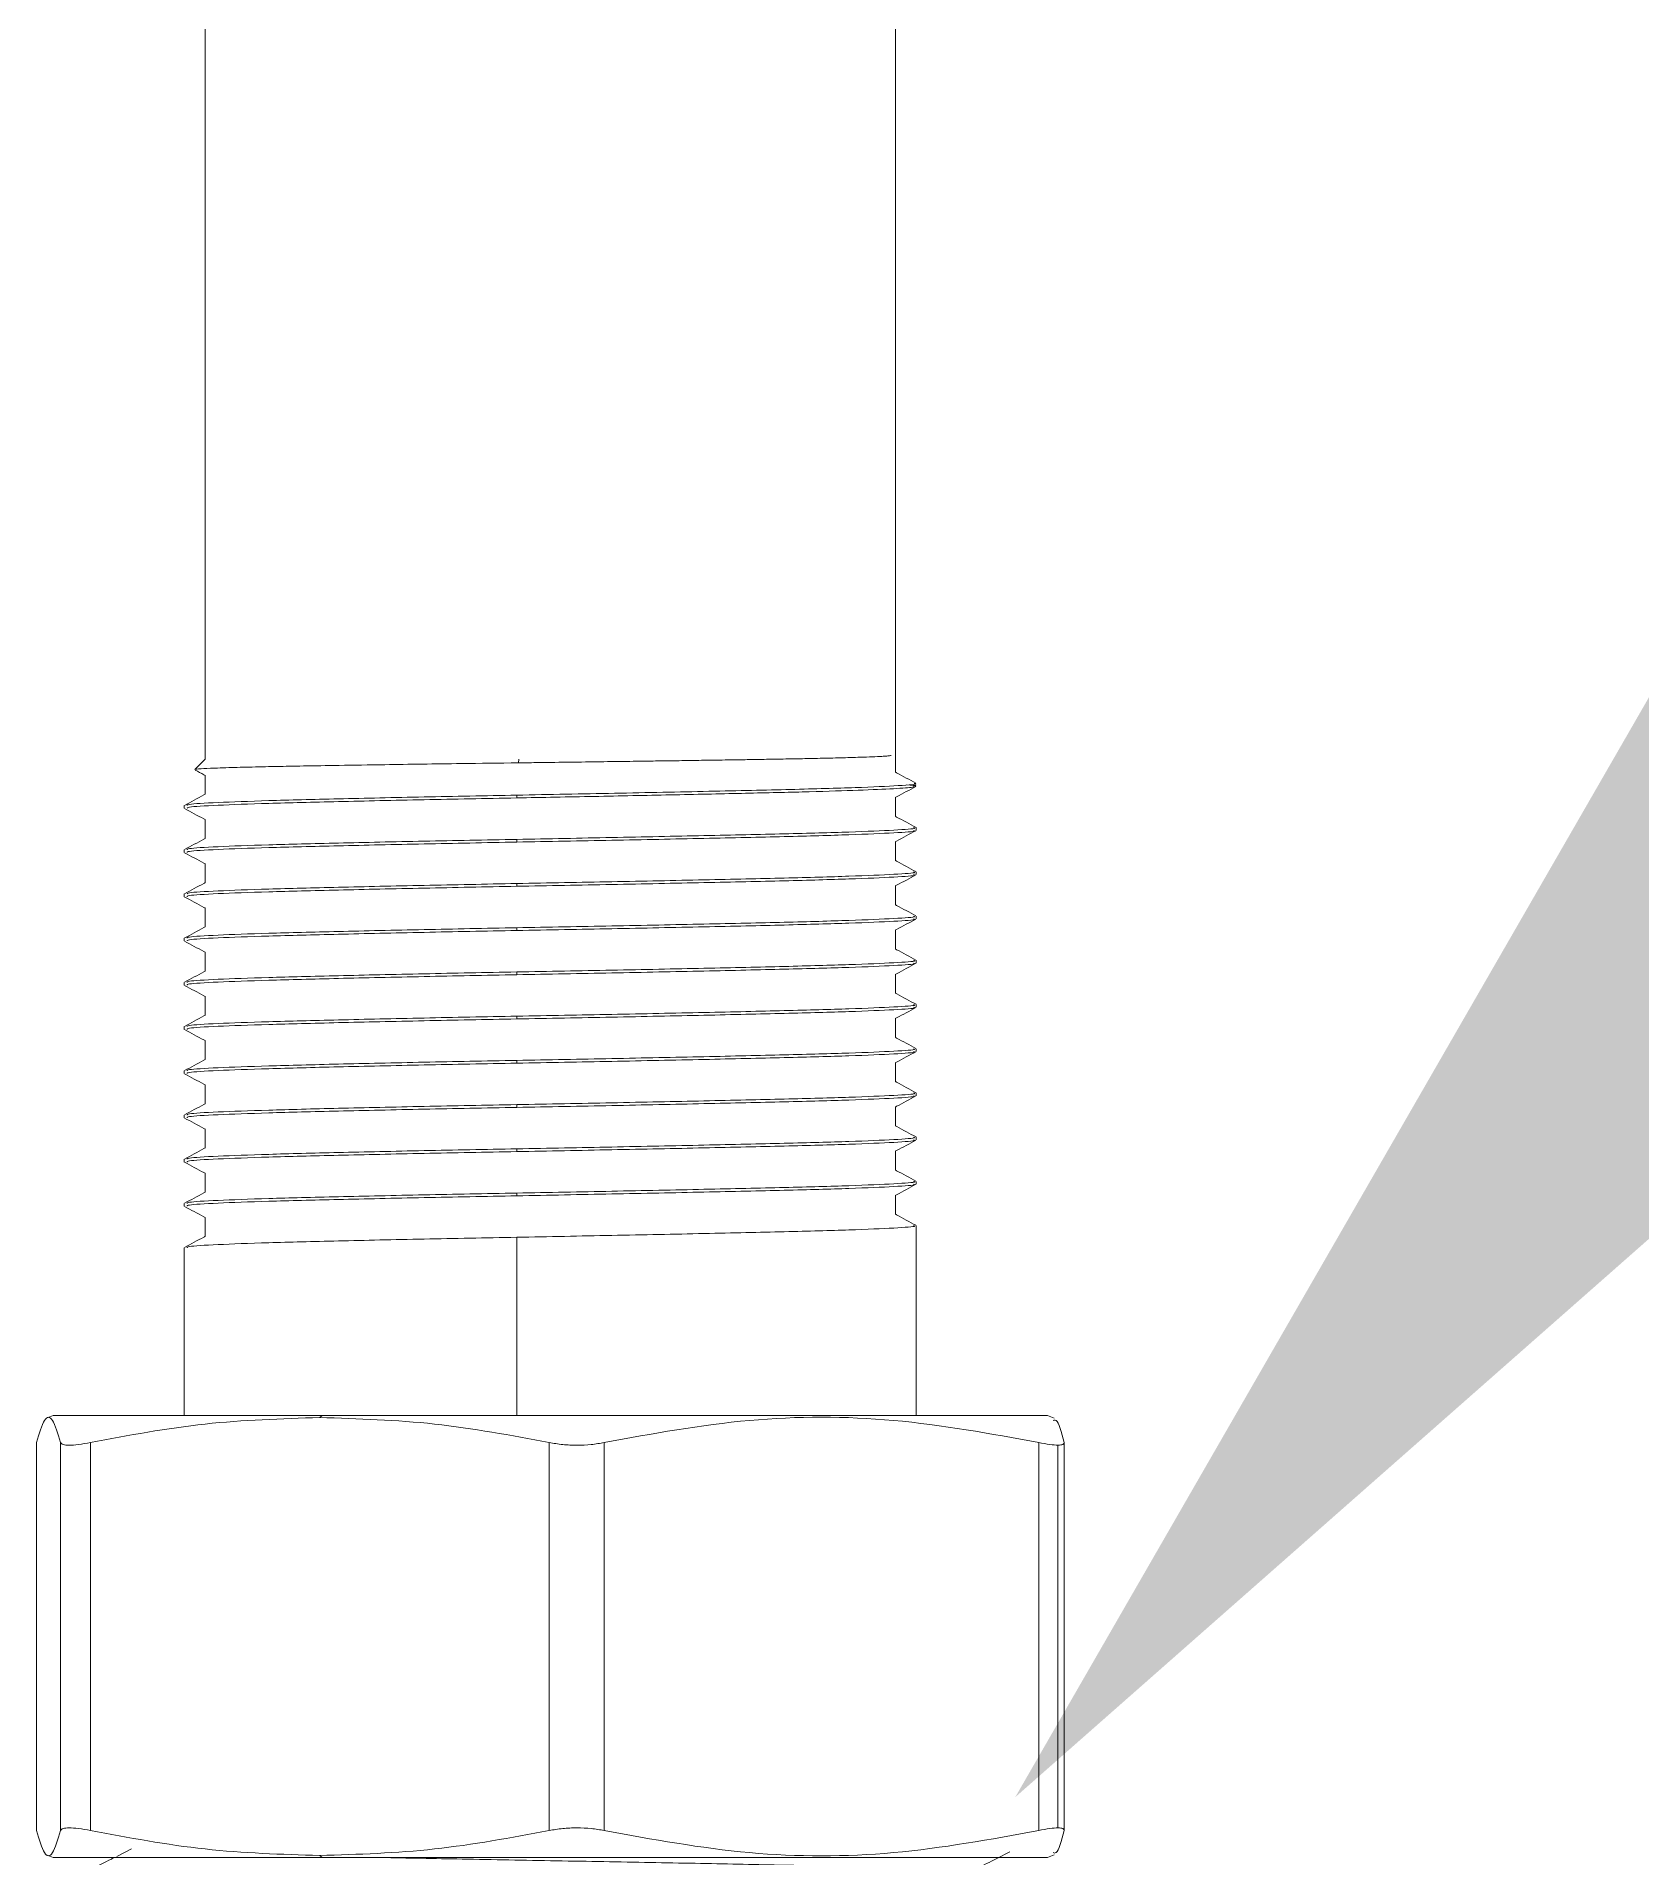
# Model space of a CAD drawing. Header units: centimetres. Extents: x -13594 to 4017, y -3206 to 1780.
# Drawn here: x -10169.1 to -10122.6, y 324.7 to 377.3 of the extents above; entities that cross this region are included whole.
import ezdxf
from ezdxf import colors
from ezdxf.entities.mleader import LeaderData, LeaderLine
from ezdxf.math import Vec2, Vec3

# ---------------------------------------------------------------- set-up
doc = ezdxf.new("R2010")
doc.units = ezdxf.units.CM
doc.layers.add('num of plumbing', color=250, linetype='Continuous')

msp = doc.modelspace()

# ---------------------------------------------------------------- linework, layer by layer
at = {"color": 7, "linetype": 'Continuous', "lineweight": 5}
for p, q in [((-10144.211, 356.049), (-10144.211, 419.652)), ((-10164.179, 417.238), (-10164.179, 356.429)), ((-10164.179, 356.429), (-10164.478, 356.13)), ((-10155.108, 356.429), (-10155.118, 356.324)), ((-10164.179, 355.967), (-10164.179, 355.414)), ((-10155.163, 355.311), (-10155.163, 355.391)), ((-10164.778, 355.09), (-10164.778, 355.01)), ((-10144.211, 354.771), (-10144.211, 355.324)), ((-10164.179, 354.689), (-10164.179, 354.136)), ((-10143.612, 354.371), (-10143.612, 354.451)), ((-10164.778, 353.812), (-10164.778, 353.732)), ((-10155.163, 354.033), (-10155.163, 354.113)), ((-10144.211, 353.493), (-10144.211, 354.046)), ((-10164.179, 353.411), (-10164.179, 352.858)), ((-10155.163, 352.755), (-10155.163, 352.835)), ((-10144.211, 352.215), (-10144.211, 352.768)), ((-10143.612, 353.093), (-10143.612, 353.173)), ((-10164.778, 352.534), (-10164.778, 352.454)), ((-10164.179, 352.133), (-10164.179, 351.58)), ((-10143.612, 351.815), (-10143.612, 351.895)), ((-10164.778, 351.256), (-10164.778, 351.176)), ((-10155.163, 351.477), (-10155.163, 351.557)), ((-10144.211, 350.938), (-10144.211, 351.49)), ((-10164.179, 350.855), (-10164.179, 350.302)), ((-10143.612, 350.537), (-10143.612, 350.617)), ((-10155.163, 350.199), (-10155.163, 350.279)), ((-10144.211, 349.66), (-10144.211, 350.212)), ((-10164.778, 349.978), (-10164.778, 349.898)), ((-10164.179, 349.577), (-10164.179, 349.024)), ((-10143.612, 349.259), (-10143.612, 349.339)), ((-10164.778, 348.7), (-10164.778, 348.62)), ((-10155.163, 348.921), (-10155.163, 349.001)), ((-10144.211, 348.382), (-10144.211, 348.934)), ((-10164.179, 348.299), (-10164.179, 347.746)), ((-10143.612, 347.981), (-10143.612, 348.061)), ((-10155.163, 347.643), (-10155.163, 347.723)), ((-10144.211, 347.104), (-10144.211, 347.656)), ((-10164.778, 347.422), (-10164.778, 347.342)), ((-10164.179, 347.021), (-10164.179, 346.469)), ((-10155.163, 346.365), (-10155.163, 346.445)), ((-10144.211, 345.826), (-10144.211, 346.378)), ((-10143.612, 346.703), (-10143.612, 346.783)), ((-10164.778, 346.144), (-10164.778, 346.064)), ((-10164.179, 345.743), (-10164.179, 345.191)), ((-10143.612, 345.425), (-10143.612, 345.505)), ((-10164.778, 344.866), (-10164.778, 344.786)), ((-10155.163, 345.088), (-10155.163, 345.167)), ((-10144.211, 344.548), (-10144.211, 345.1)), ((-10164.179, 344.465), (-10164.179, 343.913)), ((-10155.163, 343.81), (-10155.163, 343.889)), ((-10144.211, 343.27), (-10144.211, 343.823)), ((-10143.612, 344.147), (-10143.612, 344.227)), ((-10164.778, 343.588), (-10164.778, 343.509)), ((-10164.179, 343.187), (-10164.179, 342.635)), ((-10143.612, 337.46), (-10143.612, 342.949)), ((-10164.778, 342.31), (-10164.778, 337.46)), ((-10155.163, 337.46), (-10155.163, 342.612)), ((-10168.572, 337.46), (-10168.763, 337.383)), ((-10160.792, 337.46), (-10168.572, 337.46)), ((-10160.792, 337.46), (-10160.861, 337.4)), ((-10139.818, 337.46), (-10160.792, 337.46)), ((-10139.626, 337.383), (-10139.818, 337.46)), ((-10169.056, 336.68), (-10169.056, 325.46)), ((-10169.054, 325.462), (-10169.054, 336.678)), ((-10168.355, 325.462), (-10168.355, 336.678)), ((-10167.492, 325.462), (-10167.492, 336.678)), ((-10154.229, 325.462), (-10154.229, 336.678)), ((-10152.633, 325.462), (-10152.633, 336.678)), ((-10140.069, 325.462), (-10140.069, 336.678)), ((-10139.512, 325.54), (-10139.512, 336.6)), ((-10139.334, 325.46), (-10139.334, 336.68)), ((-10166.302, 324.93), (-10166.732, 324.715)), ((-10168.763, 324.757), (-10168.572, 324.681)), ((-10160.792, 324.681), (-10168.572, 324.681)), ((-10160.792, 324.681), (-10160.861, 324.74)), ((-10139.818, 324.681), (-10160.792, 324.681)), ((-10139.818, 324.681), (-10139.626, 324.757))]:
    msp.add_line(p, q, dxfattribs=at)
for points, knots in [([(-10144.334, 356.539), (-10144.339, 356.537), (-10144.351, 356.532), (-10144.429, 356.523), (-10144.557, 356.514), (-10144.753, 356.504), (-10145.067, 356.491), (-10145.544, 356.476), (-10146.135, 356.461), (-10146.726, 356.448), (-10147.317, 356.437), (-10147.897, 356.427), (-10148.455, 356.417), (-10148.92, 356.41), (-10149.292, 356.405), (-10149.698, 356.399), (-10150.171, 356.391), (-10150.732, 356.383), (-10151.27, 356.376), (-10152.178, 356.363), (-10153.223, 356.349), (-10154.284, 356.335), (-10154.822, 356.328), (-10155.061, 356.325), (-10155.118, 356.324)], [0, 0, 0, 0, 0.031404, 0.075399, 0.119436, 0.160268, 0.218909, 0.295414, 0.364217, 0.422936, 0.471528, 0.523778, 0.56719, 0.601737, 0.627399, 0.647767, 0.687623, 0.725125, 0.760264, 0.793036, 0.900228, 0.955627, 0.989458, 1, 1, 1, 1]), ([(-10155.118, 356.324), (-10155.672, 356.317), (-10157.009, 356.3), (-10158.768, 356.275), (-10160.266, 356.251), (-10161.3, 356.234), (-10162.099, 356.219), (-10162.802, 356.205), (-10163.482, 356.187), (-10164.052, 356.167), (-10164.376, 356.147), (-10164.496, 356.134), (-10164.477, 356.128), (-10164.476, 356.128)], [0, 0, 0, 0, 0.111036, 0.268117, 0.371465, 0.46091, 0.536366, 0.604438, 0.693834, 0.804645, 0.905471, 0.995306, 1, 1, 1, 1]), ([(-10164.464, 356.116), (-10164.379, 356.07), (-10164.284, 356.019), (-10164.189, 355.968), (-10164.179, 355.963)], [0, 0, 0, 0, 0.890925, 1, 1, 1, 1]), ([(-10143.619, 355.736), (-10143.806, 355.836), (-10144.003, 355.941), (-10144.2, 356.047), (-10144.211, 356.053)], [0, 0, 0, 0, 0.945266, 1, 1, 1, 1]), ([(-10164.172, 355.418), (-10164.185, 355.41), (-10164.385, 355.303), (-10164.585, 355.196), (-10164.771, 355.096)], [0, 0, 0, 0, 0.066663, 1, 1, 1, 1]), ([(-10155.163, 355.391), (-10156.071, 355.374), (-10157.903, 355.339), (-10160.371, 355.283), (-10162.429, 355.231), (-10163.898, 355.179), (-10164.707, 355.13), (-10164.699, 355.101), (-10164.696, 355.09)], [0, 0, 0, 0, 0.17596, 0.354976, 0.530936, 0.706896, 0.885913, 1, 1, 1, 1]), ([(-10143.668, 355.729), (-10143.65, 355.725), (-10143.534, 355.704), (-10144.058, 355.666), (-10145.254, 355.609), (-10147.167, 355.555), (-10149.564, 355.502), (-10152.305, 355.444), (-10154.216, 355.409), (-10155.163, 355.391)], [0, 0, 0, 0, 0.0286511, 0.1889959, 0.352787, 0.5143525, 0.6750469, 0.8388796, 1, 1, 1, 1]), ([(-10143.672, 355.642), (-10143.685, 355.633), (-10143.721, 355.61), (-10144.315, 355.572), (-10145.372, 355.527), (-10146.844, 355.483), (-10148.637, 355.443), (-10150.689, 355.398), (-10152.909, 355.353), (-10154.416, 355.325), (-10155.163, 355.311)], [0, 0, 0, 0, 0.082616, 0.213681, 0.346183, 0.477092, 0.606035, 0.737878, 0.870202, 1, 1, 1, 1]), ([(-10144.217, 355.32), (-10144.204, 355.328), (-10144.004, 355.435), (-10143.805, 355.542), (-10143.618, 355.642)], [0, 0, 0, 0, 0.066663, 1, 1, 1, 1]), ([(-10143.885, 355.692), (-10143.746, 355.68), (-10143.574, 355.665), (-10143.636, 355.651), (-10143.649, 355.649)], [0, 0, 0, 0, 0.804341, 1, 1, 1, 1]), ([(-10164.771, 355.003), (-10164.585, 354.903), (-10164.387, 354.797), (-10164.19, 354.691), (-10164.179, 354.685)], [0, 0, 0, 0, 0.943814, 1, 1, 1, 1]), ([(-10155.163, 355.311), (-10156.071, 355.294), (-10157.903, 355.259), (-10160.371, 355.203), (-10162.429, 355.151), (-10163.898, 355.099), (-10164.707, 355.05), (-10164.699, 355.021), (-10164.696, 355.01)], [0, 0, 0, 0, 0.17596, 0.354976, 0.530936, 0.706896, 0.885913, 1, 1, 1, 1]), ([(-10143.694, 354.451), (-10143.672, 354.445), (-10143.587, 354.421), (-10144.182, 354.38), (-10145.444, 354.325), (-10147.353, 354.273), (-10149.711, 354.221), (-10152.385, 354.165), (-10154.242, 354.13), (-10155.163, 354.113)], [0, 0, 0, 0, 0.055059, 0.211643, 0.370946, 0.52753, 0.684113, 0.843417, 1, 1, 1, 1]), ([(-10143.694, 354.371), (-10143.672, 354.365), (-10143.587, 354.341), (-10144.182, 354.301), (-10145.444, 354.245), (-10147.353, 354.193), (-10149.711, 354.141), (-10152.385, 354.085), (-10154.242, 354.05), (-10155.163, 354.033)], [0, 0, 0, 0, 0.055059, 0.211643, 0.370946, 0.52753, 0.684113, 0.843417, 1, 1, 1, 1]), ([(-10144.22, 354.041), (-10144.207, 354.048), (-10144.007, 354.155), (-10143.807, 354.263), (-10143.621, 354.363)], [0, 0, 0, 0, 0.066663, 1, 1, 1, 1]), ([(-10143.617, 354.457), (-10143.804, 354.557), (-10144.002, 354.663), (-10144.2, 354.769), (-10144.211, 354.775)], [0, 0, 0, 0, 0.942814, 1, 1, 1, 1]), ([(-10164.171, 354.14), (-10164.184, 354.133), (-10164.384, 354.026), (-10164.584, 353.919), (-10164.771, 353.819)], [0, 0, 0, 0, 0.066663, 1, 1, 1, 1]), ([(-10155.163, 354.113), (-10156.071, 354.096), (-10157.903, 354.061), (-10160.371, 354.005), (-10162.429, 353.953), (-10163.898, 353.901), (-10164.707, 353.852), (-10164.699, 353.823), (-10164.696, 353.812)], [0, 0, 0, 0, 0.17596, 0.354976, 0.530936, 0.706896, 0.885913, 1, 1, 1, 1]), ([(-10155.163, 354.033), (-10156.071, 354.016), (-10157.903, 353.981), (-10160.371, 353.925), (-10162.429, 353.873), (-10163.898, 353.821), (-10164.707, 353.772), (-10164.699, 353.743), (-10164.696, 353.732)], [0, 0, 0, 0, 0.17596, 0.354976, 0.530936, 0.706896, 0.885913, 1, 1, 1, 1]), ([(-10164.77, 353.724), (-10164.584, 353.624), (-10164.387, 353.518), (-10164.189, 353.413), (-10164.179, 353.407)], [0, 0, 0, 0, 0.945638, 1, 1, 1, 1]), ([(-10143.618, 353.179), (-10143.804, 353.279), (-10144.002, 353.385), (-10144.2, 353.491), (-10144.211, 353.497)], [0, 0, 0, 0, 0.942875, 1, 1, 1, 1]), ([(-10164.172, 352.862), (-10164.186, 352.854), (-10164.385, 352.747), (-10164.585, 352.64), (-10164.772, 352.54)], [0, 0, 0, 0, 0.066663, 1, 1, 1, 1]), ([(-10155.163, 352.835), (-10156.071, 352.818), (-10157.903, 352.783), (-10160.371, 352.727), (-10162.429, 352.675), (-10163.898, 352.623), (-10164.707, 352.574), (-10164.699, 352.545), (-10164.696, 352.534)], [0, 0, 0, 0, 0.17596, 0.354976, 0.530936, 0.706896, 0.885913, 1, 1, 1, 1]), ([(-10155.163, 352.755), (-10156.071, 352.738), (-10157.903, 352.703), (-10160.371, 352.647), (-10162.429, 352.595), (-10163.898, 352.543), (-10164.707, 352.494), (-10164.699, 352.465), (-10164.696, 352.454)], [0, 0, 0, 0, 0.17596, 0.354976, 0.530936, 0.706896, 0.885913, 1, 1, 1, 1]), ([(-10143.694, 353.173), (-10143.672, 353.167), (-10143.587, 353.143), (-10144.182, 353.103), (-10145.444, 353.047), (-10147.353, 352.995), (-10149.711, 352.943), (-10152.385, 352.887), (-10154.242, 352.852), (-10155.163, 352.835)], [0, 0, 0, 0, 0.055059, 0.211643, 0.370946, 0.52753, 0.684113, 0.843417, 1, 1, 1, 1]), ([(-10143.694, 353.093), (-10143.672, 353.087), (-10143.587, 353.063), (-10144.182, 353.023), (-10145.444, 352.967), (-10147.353, 352.915), (-10149.711, 352.863), (-10152.385, 352.807), (-10154.242, 352.772), (-10155.163, 352.755)], [0, 0, 0, 0, 0.055059, 0.211643, 0.370946, 0.52753, 0.684113, 0.843417, 1, 1, 1, 1]), ([(-10144.217, 352.765), (-10144.204, 352.772), (-10144.004, 352.879), (-10143.804, 352.986), (-10143.618, 353.086)], [0, 0, 0, 0, 0.066663, 1, 1, 1, 1]), ([(-10164.771, 352.446), (-10164.584, 352.346), (-10164.387, 352.241), (-10164.189, 352.135), (-10164.179, 352.129)], [0, 0, 0, 0, 0.945107, 1, 1, 1, 1]), ([(-10143.619, 351.902), (-10143.805, 352.002), (-10144.003, 352.108), (-10144.2, 352.213), (-10144.211, 352.219)], [0, 0, 0, 0, 0.9450754, 1, 1, 1, 1]), ([(-10143.694, 351.895), (-10143.672, 351.889), (-10143.587, 351.865), (-10144.182, 351.825), (-10145.444, 351.769), (-10147.353, 351.717), (-10149.711, 351.665), (-10152.385, 351.609), (-10154.242, 351.574), (-10155.163, 351.557)], [0, 0, 0, 0, 0.055059, 0.211643, 0.370946, 0.52753, 0.684113, 0.843417, 1, 1, 1, 1]), ([(-10143.694, 351.815), (-10143.672, 351.809), (-10143.587, 351.785), (-10144.182, 351.745), (-10145.444, 351.689), (-10147.353, 351.637), (-10149.711, 351.585), (-10152.385, 351.529), (-10154.242, 351.494), (-10155.163, 351.477)], [0, 0, 0, 0, 0.055059, 0.211643, 0.370946, 0.52753, 0.684113, 0.843417, 1, 1, 1, 1]), ([(-10144.22, 351.485), (-10144.207, 351.492), (-10144.007, 351.6), (-10143.807, 351.707), (-10143.621, 351.807)], [0, 0, 0, 0, 0.066663, 1, 1, 1, 1]), ([(-10164.173, 351.583), (-10164.186, 351.576), (-10164.386, 351.469), (-10164.586, 351.362), (-10164.772, 351.262)], [0, 0, 0, 0, 0.0666631, 1, 1, 1, 1]), ([(-10164.771, 351.169), (-10164.585, 351.069), (-10164.387, 350.963), (-10164.19, 350.857), (-10164.179, 350.851)], [0, 0, 0, 0, 0.943897, 1, 1, 1, 1]), ([(-10155.163, 351.557), (-10156.071, 351.54), (-10157.903, 351.505), (-10160.371, 351.449), (-10162.429, 351.397), (-10163.898, 351.345), (-10164.707, 351.296), (-10164.699, 351.267), (-10164.696, 351.256)], [0, 0, 0, 0, 0.17596, 0.354976, 0.530936, 0.706896, 0.885913, 1, 1, 1, 1]), ([(-10155.163, 351.477), (-10156.071, 351.46), (-10157.903, 351.425), (-10160.371, 351.369), (-10162.429, 351.317), (-10163.898, 351.266), (-10164.707, 351.216), (-10164.699, 351.187), (-10164.696, 351.176)], [0, 0, 0, 0, 0.17596, 0.354976, 0.530936, 0.706896, 0.885913, 1, 1, 1, 1]), ([(-10143.694, 350.617), (-10143.672, 350.611), (-10143.587, 350.587), (-10144.182, 350.547), (-10145.444, 350.491), (-10147.353, 350.439), (-10149.711, 350.387), (-10152.385, 350.331), (-10154.242, 350.296), (-10155.163, 350.279)], [0, 0, 0, 0, 0.055059, 0.211643, 0.370946, 0.52753, 0.684113, 0.843417, 1, 1, 1, 1]), ([(-10143.618, 350.623), (-10143.805, 350.723), (-10144.002, 350.829), (-10144.2, 350.935), (-10144.211, 350.941)], [0, 0, 0, 0, 0.943837, 1, 1, 1, 1]), ([(-10164.171, 350.306), (-10164.185, 350.299), (-10164.384, 350.192), (-10164.584, 350.085), (-10164.771, 349.985)], [0, 0, 0, 0, 0.066663, 1, 1, 1, 1]), ([(-10155.163, 350.279), (-10156.071, 350.262), (-10157.903, 350.227), (-10160.371, 350.171), (-10162.429, 350.119), (-10163.898, 350.067), (-10164.707, 350.018), (-10164.699, 349.989), (-10164.696, 349.978)], [0, 0, 0, 0, 0.17596, 0.354976, 0.530936, 0.706896, 0.885913, 1, 1, 1, 1]), ([(-10155.163, 350.199), (-10156.071, 350.182), (-10157.903, 350.147), (-10160.371, 350.092), (-10162.429, 350.04), (-10163.898, 349.988), (-10164.707, 349.938), (-10164.699, 349.909), (-10164.696, 349.898)], [0, 0, 0, 0, 0.17596, 0.354976, 0.530936, 0.706896, 0.885913, 1, 1, 1, 1]), ([(-10143.694, 350.537), (-10143.672, 350.531), (-10143.587, 350.507), (-10144.182, 350.467), (-10145.444, 350.411), (-10147.353, 350.359), (-10149.711, 350.307), (-10152.385, 350.251), (-10154.242, 350.217), (-10155.163, 350.199)], [0, 0, 0, 0, 0.055059, 0.211643, 0.370946, 0.52753, 0.684113, 0.843417, 1, 1, 1, 1]), ([(-10144.218, 350.209), (-10144.204, 350.216), (-10144.004, 350.323), (-10143.805, 350.43), (-10143.618, 350.53)], [0, 0, 0, 0, 0.066663, 1, 1, 1, 1]), ([(-10164.769, 349.89), (-10164.583, 349.79), (-10164.386, 349.684), (-10164.189, 349.579), (-10164.179, 349.573)], [0, 0, 0, 0, 0.947429, 1, 1, 1, 1]), ([(-10143.617, 349.345), (-10143.803, 349.445), (-10144.001, 349.551), (-10144.199, 349.657), (-10144.211, 349.663)], [0, 0, 0, 0, 0.941931, 1, 1, 1, 1]), ([(-10164.172, 349.028), (-10164.185, 349.021), (-10164.385, 348.914), (-10164.585, 348.807), (-10164.771, 348.707)], [0, 0, 0, 0, 0.066663, 1, 1, 1, 1]), ([(-10143.694, 349.339), (-10143.672, 349.333), (-10143.587, 349.309), (-10144.182, 349.269), (-10145.444, 349.213), (-10147.353, 349.161), (-10149.711, 349.109), (-10152.385, 349.053), (-10154.242, 349.018), (-10155.163, 349.001)], [0, 0, 0, 0, 0.055059, 0.211643, 0.370946, 0.52753, 0.684113, 0.843417, 1, 1, 1, 1]), ([(-10143.694, 349.259), (-10143.672, 349.253), (-10143.587, 349.229), (-10144.182, 349.189), (-10145.444, 349.133), (-10147.353, 349.081), (-10149.711, 349.029), (-10152.385, 348.973), (-10154.242, 348.939), (-10155.163, 348.921)], [0, 0, 0, 0, 0.055059, 0.211643, 0.370946, 0.52753, 0.684113, 0.843417, 1, 1, 1, 1]), ([(-10144.219, 348.93), (-10144.206, 348.937), (-10144.006, 349.044), (-10143.806, 349.151), (-10143.62, 349.251)], [0, 0, 0, 0, 0.066663, 1, 1, 1, 1]), ([(-10164.772, 348.613), (-10164.585, 348.513), (-10164.388, 348.407), (-10164.19, 348.301), (-10164.179, 348.295)], [0, 0, 0, 0, 0.9431754, 1, 1, 1, 1]), ([(-10155.163, 349.001), (-10156.071, 348.984), (-10157.903, 348.949), (-10160.371, 348.893), (-10162.429, 348.841), (-10163.898, 348.79), (-10164.707, 348.74), (-10164.699, 348.711), (-10164.696, 348.7)], [0, 0, 0, 0, 0.17596, 0.354976, 0.530936, 0.706896, 0.885913, 1, 1, 1, 1]), ([(-10155.163, 348.921), (-10156.071, 348.904), (-10157.903, 348.869), (-10160.371, 348.814), (-10162.429, 348.762), (-10163.898, 348.71), (-10164.707, 348.66), (-10164.699, 348.631), (-10164.696, 348.62)], [0, 0, 0, 0, 0.17596, 0.354976, 0.530936, 0.706896, 0.885913, 1, 1, 1, 1]), ([(-10143.694, 348.061), (-10143.672, 348.055), (-10143.587, 348.031), (-10144.182, 347.991), (-10145.444, 347.935), (-10147.353, 347.883), (-10149.711, 347.831), (-10152.385, 347.775), (-10154.242, 347.741), (-10155.163, 347.723)], [0, 0, 0, 0, 0.055059, 0.211643, 0.370946, 0.52753, 0.684113, 0.843417, 1, 1, 1, 1]), ([(-10143.694, 347.981), (-10143.672, 347.975), (-10143.587, 347.952), (-10144.182, 347.911), (-10145.444, 347.855), (-10147.353, 347.803), (-10149.711, 347.751), (-10152.385, 347.695), (-10154.242, 347.661), (-10155.163, 347.643)], [0, 0, 0, 0, 0.055059, 0.211643, 0.370946, 0.52753, 0.684113, 0.843417, 1, 1, 1, 1]), ([(-10144.218, 347.652), (-10144.205, 347.66), (-10144.005, 347.767), (-10143.805, 347.874), (-10143.619, 347.974)], [0, 0, 0, 0, 0.066663, 1, 1, 1, 1]), ([(-10143.619, 348.068), (-10143.805, 348.168), (-10144.003, 348.274), (-10144.2, 348.38), (-10144.211, 348.385)], [0, 0, 0, 0, 0.945069, 1, 1, 1, 1]), ([(-10164.173, 347.749), (-10164.187, 347.742), (-10164.386, 347.635), (-10164.586, 347.528), (-10164.773, 347.428)], [0, 0, 0, 0, 0.066663, 1, 1, 1, 1]), ([(-10155.163, 347.723), (-10156.071, 347.706), (-10157.903, 347.671), (-10160.371, 347.616), (-10162.429, 347.564), (-10163.898, 347.512), (-10164.707, 347.462), (-10164.699, 347.433), (-10164.696, 347.422)], [0, 0, 0, 0, 0.17596, 0.354976, 0.530936, 0.706896, 0.885913, 1, 1, 1, 1]), ([(-10155.163, 347.643), (-10156.071, 347.626), (-10157.903, 347.591), (-10160.371, 347.536), (-10162.429, 347.484), (-10163.898, 347.432), (-10164.707, 347.382), (-10164.699, 347.354), (-10164.696, 347.342)], [0, 0, 0, 0, 0.17596, 0.354976, 0.530936, 0.706896, 0.885913, 1, 1, 1, 1]), ([(-10164.769, 347.334), (-10164.582, 347.234), (-10164.386, 347.128), (-10164.189, 347.023), (-10164.179, 347.017)], [0, 0, 0, 0, 0.947858, 1, 1, 1, 1]), ([(-10143.619, 346.79), (-10143.805, 346.89), (-10144.003, 346.996), (-10144.2, 347.102), (-10144.211, 347.107)], [0, 0, 0, 0, 0.944764, 1, 1, 1, 1]), ([(-10164.171, 346.472), (-10164.185, 346.465), (-10164.384, 346.358), (-10164.584, 346.251), (-10164.771, 346.151)], [0, 0, 0, 0, 0.066663, 1, 1, 1, 1]), ([(-10155.163, 346.445), (-10156.071, 346.428), (-10157.903, 346.393), (-10160.371, 346.338), (-10162.429, 346.286), (-10163.898, 346.234), (-10164.707, 346.184), (-10164.699, 346.155), (-10164.696, 346.144)], [0, 0, 0, 0, 0.17596, 0.354976, 0.530936, 0.706896, 0.885913, 1, 1, 1, 1]), ([(-10143.694, 346.783), (-10143.672, 346.777), (-10143.587, 346.753), (-10144.182, 346.713), (-10145.444, 346.657), (-10147.353, 346.605), (-10149.711, 346.553), (-10152.385, 346.497), (-10154.242, 346.463), (-10155.163, 346.445)], [0, 0, 0, 0, 0.055059, 0.211643, 0.370946, 0.52753, 0.684113, 0.843417, 1, 1, 1, 1]), ([(-10143.694, 346.703), (-10143.672, 346.697), (-10143.587, 346.674), (-10144.182, 346.633), (-10145.444, 346.577), (-10147.353, 346.525), (-10149.711, 346.473), (-10152.385, 346.417), (-10154.242, 346.383), (-10155.163, 346.365)], [0, 0, 0, 0, 0.055059, 0.211643, 0.370946, 0.52753, 0.684113, 0.843417, 1, 1, 1, 1]), ([(-10144.218, 346.375), (-10144.205, 346.382), (-10144.005, 346.489), (-10143.805, 346.596), (-10143.618, 346.696)], [0, 0, 0, 0, 0.066663, 1, 1, 1, 1]), ([(-10164.772, 346.057), (-10164.585, 345.957), (-10164.387, 345.851), (-10164.19, 345.745), (-10164.179, 345.739)], [0, 0, 0, 0, 0.943523, 1, 1, 1, 1]), ([(-10155.163, 346.365), (-10156.071, 346.348), (-10157.903, 346.313), (-10160.371, 346.258), (-10162.429, 346.206), (-10163.898, 346.154), (-10164.707, 346.104), (-10164.699, 346.076), (-10164.696, 346.064)], [0, 0, 0, 0, 0.17596, 0.354976, 0.530936, 0.706896, 0.885913, 1, 1, 1, 1]), ([(-10143.694, 345.505), (-10143.672, 345.499), (-10143.587, 345.476), (-10144.182, 345.435), (-10145.444, 345.379), (-10147.353, 345.327), (-10149.711, 345.275), (-10152.385, 345.219), (-10154.242, 345.185), (-10155.163, 345.167)], [0, 0, 0, 0, 0.055059, 0.211643, 0.370946, 0.52753, 0.684113, 0.843417, 1, 1, 1, 1]), ([(-10143.694, 345.425), (-10143.672, 345.419), (-10143.587, 345.396), (-10144.182, 345.355), (-10145.444, 345.299), (-10147.353, 345.247), (-10149.711, 345.195), (-10152.385, 345.14), (-10154.242, 345.105), (-10155.163, 345.088)], [0, 0, 0, 0, 0.055059, 0.211643, 0.370946, 0.52753, 0.684113, 0.843417, 1, 1, 1, 1]), ([(-10144.22, 345.096), (-10144.206, 345.103), (-10144.006, 345.21), (-10143.807, 345.317), (-10143.62, 345.417)], [0, 0, 0, 0, 0.066663, 1, 1, 1, 1]), ([(-10143.617, 345.511), (-10143.804, 345.611), (-10144.001, 345.717), (-10144.199, 345.823), (-10144.211, 345.829)], [0, 0, 0, 0, 0.942017, 1, 1, 1, 1]), ([(-10164.171, 345.195), (-10164.185, 345.187), (-10164.384, 345.08), (-10164.584, 344.973), (-10164.771, 344.873)], [0, 0, 0, 0, 0.0666627, 1, 1, 1, 1]), ([(-10155.163, 345.167), (-10156.071, 345.15), (-10157.903, 345.115), (-10160.371, 345.06), (-10162.429, 345.008), (-10163.898, 344.956), (-10164.707, 344.906), (-10164.699, 344.878), (-10164.696, 344.866)], [0, 0, 0, 0, 0.17596, 0.354976, 0.530936, 0.706896, 0.885913, 1, 1, 1, 1]), ([(-10155.163, 345.088), (-10156.071, 345.07), (-10157.903, 345.036), (-10160.371, 344.98), (-10162.429, 344.928), (-10163.898, 344.876), (-10164.707, 344.826), (-10164.699, 344.798), (-10164.696, 344.786)], [0, 0, 0, 0, 0.17596, 0.354976, 0.530936, 0.706896, 0.885913, 1, 1, 1, 1]), ([(-10164.77, 344.778), (-10164.583, 344.678), (-10164.386, 344.573), (-10164.189, 344.467), (-10164.179, 344.462)], [0, 0, 0, 0, 0.946515, 1, 1, 1, 1]), ([(-10143.619, 344.234), (-10143.805, 344.334), (-10144.003, 344.44), (-10144.2, 344.546), (-10144.211, 344.552)], [0, 0, 0, 0, 0.944468, 1, 1, 1, 1]), ([(-10164.173, 343.916), (-10164.186, 343.909), (-10164.386, 343.801), (-10164.586, 343.694), (-10164.772, 343.594)], [0, 0, 0, 0, 0.066663, 1, 1, 1, 1]), ([(-10155.163, 343.889), (-10156.071, 343.872), (-10157.903, 343.837), (-10160.371, 343.782), (-10162.429, 343.73), (-10163.898, 343.678), (-10164.707, 343.628), (-10164.699, 343.6), (-10164.696, 343.588)], [0, 0, 0, 0, 0.17596, 0.354976, 0.530936, 0.706896, 0.885913, 1, 1, 1, 1]), ([(-10155.163, 343.81), (-10156.071, 343.792), (-10157.903, 343.758), (-10160.371, 343.702), (-10162.429, 343.65), (-10163.898, 343.598), (-10164.707, 343.549), (-10164.699, 343.52), (-10164.696, 343.509)], [0, 0, 0, 0, 0.17596, 0.354976, 0.530936, 0.706896, 0.885913, 1, 1, 1, 1]), ([(-10143.694, 344.227), (-10143.672, 344.221), (-10143.587, 344.198), (-10144.182, 344.157), (-10145.444, 344.101), (-10147.353, 344.049), (-10149.711, 343.997), (-10152.385, 343.941), (-10154.242, 343.907), (-10155.163, 343.889)], [0, 0, 0, 0, 0.055059, 0.211643, 0.370946, 0.52753, 0.684113, 0.843417, 1, 1, 1, 1]), ([(-10143.694, 344.147), (-10143.672, 344.141), (-10143.587, 344.118), (-10144.182, 344.077), (-10145.444, 344.021), (-10147.353, 343.969), (-10149.711, 343.917), (-10152.385, 343.862), (-10154.242, 343.827), (-10155.163, 343.81)], [0, 0, 0, 0, 0.055059, 0.211643, 0.370946, 0.52753, 0.684113, 0.843417, 1, 1, 1, 1]), ([(-10144.217, 343.819), (-10144.204, 343.826), (-10144.004, 343.933), (-10143.804, 344.041), (-10143.618, 344.141)], [0, 0, 0, 0, 0.066663, 1, 1, 1, 1]), ([(-10164.771, 343.501), (-10164.585, 343.401), (-10164.387, 343.295), (-10164.19, 343.189), (-10164.179, 343.184)], [0, 0, 0, 0, 0.944355, 1, 1, 1, 1]), ([(-10143.619, 342.956), (-10143.806, 343.056), (-10144.003, 343.162), (-10144.2, 343.268), (-10144.211, 343.274)], [0, 0, 0, 0, 0.945259, 1, 1, 1, 1]), ([(-10143.694, 342.949), (-10143.672, 342.943), (-10143.587, 342.92), (-10144.182, 342.879), (-10145.444, 342.823), (-10147.353, 342.771), (-10149.711, 342.719), (-10152.385, 342.664), (-10154.242, 342.629), (-10155.163, 342.612)], [0, 0, 0, 0, 0.055059, 0.211643, 0.370946, 0.52753, 0.684113, 0.843417, 1, 1, 1, 1]), ([(-10164.172, 342.638), (-10164.185, 342.631), (-10164.385, 342.524), (-10164.585, 342.417), (-10164.771, 342.317)], [0, 0, 0, 0, 0.066663, 1, 1, 1, 1]), ([(-10155.163, 342.612), (-10156.071, 342.594), (-10157.903, 342.56), (-10160.371, 342.504), (-10162.429, 342.452), (-10163.898, 342.4), (-10164.707, 342.35), (-10164.699, 342.322), (-10164.696, 342.31)], [0, 0, 0, 0, 0.17596, 0.354976, 0.530936, 0.706896, 0.885913, 1, 1, 1, 1]), ([(-10168.355, 336.678), (-10168.433, 336.934), (-10168.587, 337.441), (-10168.822, 337.441), (-10168.976, 336.934), (-10169.054, 336.678)], [0, 0, 0, 0, 0.3351068, 0.6648677, 1, 1, 1, 1]), ([(-10140.069, 336.678), (-10141.464, 336.934), (-10144.234, 337.441), (-10148.467, 337.441), (-10151.237, 336.934), (-10152.633, 336.678)], [0, 0, 0, 0, 0.335107, 0.664868, 1, 1, 1, 1]), ([(-10160.861, 337.4), (-10161.969, 337.366), (-10164.194, 337.296), (-10166.39, 336.885), (-10167.492, 336.678)], [0, 0, 0, 0, 0.497964, 1, 1, 1, 1]), ([(-10154.229, 336.678), (-10155.331, 336.884), (-10157.527, 337.296), (-10159.752, 337.366), (-10160.861, 337.4)], [0, 0, 0, 0, 0.501704, 1, 1, 1, 1]), ([(-10139.653, 337.316), (-10139.625, 337.326), (-10139.518, 337.364), (-10139.413, 336.969), (-10139.336, 336.678)], [0, 0, 0, 0, 0.262717, 1, 1, 1, 1]), ([(-10167.492, 336.678), (-10167.612, 336.656), (-10167.849, 336.612), (-10168.117, 336.594), (-10168.304, 336.612), (-10168.338, 336.656), (-10168.355, 336.678)], [0, 0, 0, 0, 0.252916, 0.499413, 0.746478, 1, 1, 1, 1]), ([(-10152.633, 336.678), (-10152.757, 336.656), (-10153.001, 336.612), (-10153.42, 336.594), (-10153.843, 336.612), (-10154.099, 336.656), (-10154.229, 336.678)], [0, 0, 0, 0, 0.252916, 0.499413, 0.746477, 1, 1, 1, 1]), ([(-10139.512, 336.6), (-10139.584, 336.604), (-10139.73, 336.611), (-10139.955, 336.655), (-10140.069, 336.678)], [0, 0, 0, 0, 0.493561, 1, 1, 1, 1]), ([(-10139.336, 336.678), (-10139.338, 336.655), (-10139.344, 336.611), (-10139.456, 336.604), (-10139.512, 336.6)], [0, 0, 0, 0, 0.506439, 1, 1, 1, 1]), ([(-10169.054, 325.462), (-10168.976, 325.207), (-10168.822, 324.699), (-10168.587, 324.699), (-10168.433, 325.207), (-10168.355, 325.462)], [0, 0, 0, 0, 0.335107, 0.664868, 1, 1, 1, 1]), ([(-10168.355, 325.462), (-10168.338, 325.485), (-10168.304, 325.528), (-10168.118, 325.546), (-10167.85, 325.528), (-10167.612, 325.485), (-10167.492, 325.462)], [0, 0, 0, 0, 0.252916, 0.499413, 0.746477, 1, 1, 1, 1]), ([(-10167.492, 325.462), (-10166.39, 325.256), (-10164.194, 324.845), (-10161.969, 324.775), (-10160.861, 324.74)], [0, 0, 0, 0, 0.502036, 1, 1, 1, 1]), ([(-10160.861, 324.74), (-10159.752, 324.775), (-10157.527, 324.845), (-10155.331, 325.256), (-10154.229, 325.462)], [0, 0, 0, 0, 0.498296, 1, 1, 1, 1]), ([(-10154.229, 325.462), (-10154.099, 325.485), (-10153.844, 325.528), (-10153.421, 325.546), (-10153.002, 325.528), (-10152.757, 325.485), (-10152.633, 325.462)], [0, 0, 0, 0, 0.252916, 0.499413, 0.746478, 1, 1, 1, 1]), ([(-10152.633, 325.462), (-10151.237, 325.207), (-10148.468, 324.699), (-10144.234, 324.699), (-10141.465, 325.207), (-10140.069, 325.462)], [0, 0, 0, 0, 0.335107, 0.664868, 1, 1, 1, 1]), ([(-10140.069, 325.462), (-10139.955, 325.485), (-10139.73, 325.53), (-10139.584, 325.537), (-10139.512, 325.54)], [0, 0, 0, 0, 0.506439, 1, 1, 1, 1]), ([(-10139.336, 325.462), (-10139.413, 325.171), (-10139.518, 324.776), (-10139.625, 324.814), (-10139.653, 324.824)], [0, 0, 0, 0, 0.737227, 1, 1, 1, 1]), ([(-10139.512, 325.54), (-10139.456, 325.537), (-10139.344, 325.53), (-10139.338, 325.485), (-10139.336, 325.462)], [0, 0, 0, 0, 0.493561, 1, 1, 1, 1]), ([(-10142.087, 324.251), (-10141.893, 324.348), (-10141.499, 324.546), (-10141.105, 324.743), (-10140.905, 324.843)], [0, 0, 0, 0, 0.492848, 1, 1, 1, 1]), ([(-10166.801, 324.681), (-10166.828, 324.667), (-10167.056, 324.553), (-10167.283, 324.439), (-10167.483, 324.339)], [0, 0, 0, 0, 0.120965, 1, 1, 1, 1]), ([(-10159.093, 324.681), (-10158.32, 324.666), (-10156.692, 324.636), (-10154.014, 324.588), (-10151.291, 324.538), (-10148.707, 324.491), (-10146.408, 324.441), (-10144.497, 324.392), (-10143.099, 324.344), (-10142.271, 324.299), (-10142.196, 324.271), (-10142.165, 324.26)], [0, 0, 0, 0, 0.1051964, 0.2215865, 0.3377856, 0.4527044, 0.5693078, 0.6850711, 0.8003143, 0.9169886, 1, 1, 1, 1])]:
    msp.add_open_spline(points, degree=3, knots=knots, dxfattribs=at)

# ---------------------------------------------------------------- leaders
at = {"layer": 'num of plumbing', "color": 1, "lineweight": 18}
ml = msp.add_multileader_mtext('Standard', dxfattribs=at)
ml.set_content('')
ml.set_leader_properties()
ml.build(insert=Vec2(0, 0))
ml.multileader.update_dxf_attribs({"text_right_attachment_type": 6, "dogleg_length": 0.36, "arrow_head_size": 38.549})
ctx = ml.context
ctx.base_point, ctx.char_height, ctx.arrow_head_size, ctx.landing_gap_size, ctx.plane_origin = Vec3(-9773.298, 561.614, 8.224), 0.231, 38.549, 0.116, Vec3(-9655.522, 286.068, 8.224)
ctx.right_attachment = 6
notes = []
notes.append((ctx, [(1, (1, 1, 0), (-9948.268, 561.614, 8.224), (1, 0), 174.971, [(0, [(-10140.748, 326.426, 8.224)], 0, [])])]))
ctx.mtext, ml.multileader.dxf.content_type = None, 0
for ctx, leaders in notes:
    for number, flags, end, landing, length, lines in leaders:
        leader = LeaderData()
        leader.index, (leader.has_last_leader_line, leader.has_dogleg_vector, leader.attachment_direction) = number, flags
        leader.last_leader_point, leader.dogleg_vector, leader.dogleg_length = Vec3(end), Vec3(landing), length
        for number, points, colour, breaks in lines:
            line = LeaderLine()
            line.index, line.vertices, line.color, line.breaks = number, Vec3.list(points), colors.encode_raw_color(colour), breaks
            leader.lines.append(line)
        ctx.leaders.append(leader)

doc.saveas('drawing.dxf')
